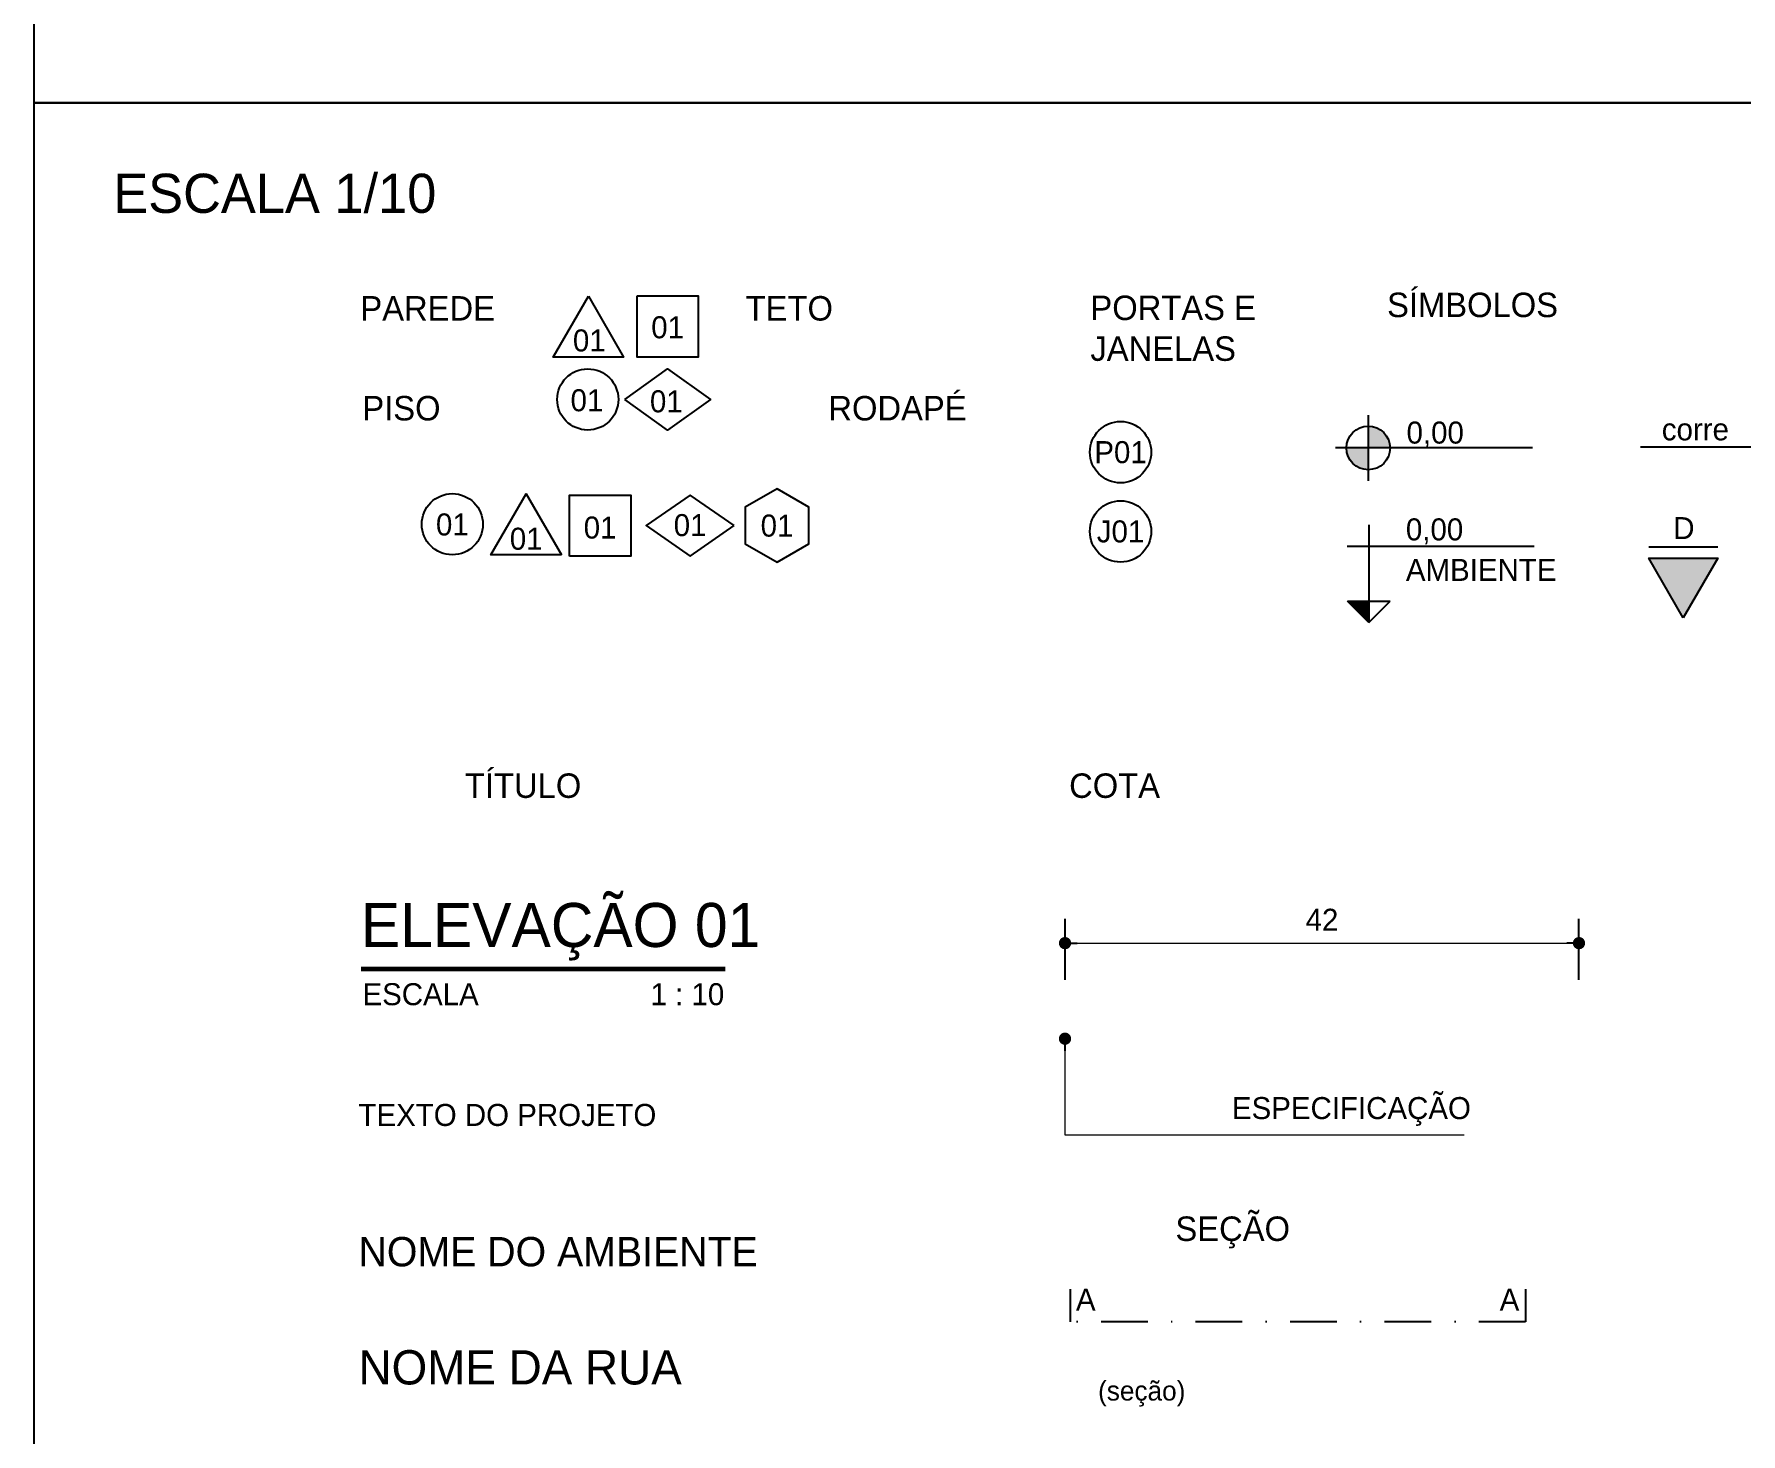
# Model space of a CAD drawing. Header units: centimetres. Extents: x 30244 to 591333, y -111940 to 104227.
# Drawn here: x 40300.7 to 40440.2, y -70794.8 to -70680.4 of the extents above; entities that cross this region are included whole.
import ezdxf
from ezdxf.enums import TextEntityAlignment as Align

# ---------------------------------------------------------------- set-up
doc = ezdxf.new("R2010")
doc.units = ezdxf.units.CM
doc.header["$LTSCALE"] = 4
doc.linetypes.add('DASHDOT', pattern=[25.4, 12.7, -6.35, 0, -6.35])
for name, color, linetype in [('B-CORTE', 4, 'DASHDOT'), ('B-COTAS', 1, 'Continuous'), ('B-SIMBOLOS', 2, 'Continuous'), ('C-TEXTO-02', 2, 'Continuous')]:
    doc.layers.add(name, color=color, linetype=linetype)
doc.layers.add('C-TEXTO-01', color=2, linetype='Continuous', lineweight=20)
doc.layers.add('C-TEXTO-03', color=2, linetype='Continuous', lineweight=20)
doc.styles.add('Esc.10', font='ERASLGHT.TTF', dxfattribs={"height": 1.8})
doc.styles.add('Esc.20', font='ERASLGHT.TTF', dxfattribs={"height": 3.6})
doc.styles.add('RSA', font='arial.ttf')
doc.styles.add('S1', font='romans.shx', dxfattribs={"height": 100})
doc.styles.add('S2', font='romans.shx', dxfattribs={"height": 0.2})
doc.styles.add('Símbolos', font='ERASLGHT.TTF')
doc.dimstyles.new('ARQ10', dxfattribs={"dimscale": 10, "dimtxt": 1.8, "dimasz": 0.1, "dimexe": 0.2, "dimexo": 0.2, "dimgap": 0.1, "dimtad": 1, "dimzin": 12, "dimdsep": 46, "dimtxsty": 'Esc.10', "dimblk1": 'DOT', "dimblk2": 'DOT', "dimsah": 1, "dimcen": 0.4, "dimclrd": 256, "dimclre": 256, "dimclrt": 2, "dimadec": 0, "dimazin": 0, "dimtfac": 1, "dimtix": 1, "dimtmove": 2, "dimatfit": 3, "dimldrblk": 'DOT', "dimfxl": 0.3, "dimfxlon": 1, "dimtolj": 1, "dimtzin": 12, "dimlwd": 9, "dimarcsym": 0})

# ---------------------------------------------------------------- blocks, each defined once
blk = doc.blocks.new('PADRÃO - ESPECIFICAÇÕES')
blk.add_lwpolyline([(-168, 275.6), (-24.1, 26.4), (-311.8, 26.4), (-168, 275.6)])
for points in [[(30.6, 276.4), (280.6, 276.4), (280.6, 26.4), (30.6, 26.4)], [(-19.4, -146.7), (155.6, -21.7), (330.6, -146.7), (155.6, -271.7)]]:
    blk.add_lwpolyline(points, close=True)
blk.add_circle((-170.7, -146.7), 125)
at = {"style": 'S1'}
for tag, p in [('PAREDE', (-164.5, 49.5)), ('TETO', (155.6, 103.3)), ('PISO', (-150.5, -194.9)), ('RODAPÉ', (155.6, -216.8))]:
    blk.add_attdef(tag, text='', height=100, dxfattribs=at).set_placement(p, align=Align.CENTER)
blk = doc.blocks.new('*U32')
blk.add_lwpolyline([(0.288, 0), (-0.288, 0), (0, 0.498)], close=True)
at = {"style": 'S2'}
blk.add_attdef('PAREDE', text='', height=0.2, dxfattribs=at).set_placement((0, 0.041), align=Align.CENTER)
blk = doc.blocks.new('PADRÃO - PISO')
blk.add_circle((0, 0), 0.25)
at = {"style": 'S2'}
blk.add_attdef('PISO', text='', height=0.2, dxfattribs=at).set_placement((0, -0.092), align=Align.CENTER)
blk = doc.blocks.new('PADRÃO - TETO')
blk.add_lwpolyline([(-0.25, -0.25), (-0.25, 0.25), (0.25, 0.25), (0.25, -0.25)], close=True)
at = {"style": 'S2'}
blk.add_attdef('TETO', text='', height=0.2, dxfattribs=at).set_placement((0, -0.105), align=Align.CENTER)
blk = doc.blocks.new('*U45')
blk.add_lwpolyline([(0.359, 0.25), (0, 0.5), (0, 0.5), (-0.359, 0.25), (-0.359, 0.25), (0, 0), (0.359, 0.25)])
at = {"style": 'S2'}
blk.add_attdef('RODAPÉ', text='', height=0.2, dxfattribs=at).set_placement((0, 0.145), align=Align.CENTER)
blk = doc.blocks.new('PADRÃO - DIVERSOS')
blk.add_lwpolyline([(0, 0.3), (-0.26, 0.15), (-0.26, -0.15), (0, -0.3), (0.26, -0.15), (0.26, 0.15)], close=True)
at = {"style": 'S2'}
blk.add_attdef('DIVERSOS', text='', height=0.2, dxfattribs=at).set_placement((0, -0.092), align=Align.CENTER)
blk = doc.blocks.new('*U21')
h = blk.add_hatch(color=256)
h.paths.add_polyline_path([(0.269, 0.178), (0.269, 0), (0.447, 0, 0.414214)])
h.paths.add_polyline_path([(0.269, 0), (0.091, 0, 0.414214), (0.269, -0.178)])
for p, q in [((0.269, 0.269), (0.269, -0.269)), ((1.61, 0), (0, 0))]:
    blk.add_line(p, q)
blk.add_circle((0.269, 0), 0.178)
at = {"style": 'S2'}
blk.add_attdef('NÍVEL', (0.582, 0.036), '', height=0.2, dxfattribs=at)
blk = doc.blocks.new('PADRÃO - NIVEL AMBIENTE1')
blk.add_hatch(color=256).paths.add_polyline_path([(0.269, -0.447), (0.095, -0.447), (0.269, -0.62)])
for p, q in [((0.269, 0.178), (0.269, -0.62)), ((1.621, 0), (0.091, 0)), ((0.269, -0.62), (0.095, -0.447)), ((0.095, -0.447), (0.443, -0.447)), ((0.269, -0.62), (0.443, -0.447))]:
    blk.add_line(p, q)
at = {"style": 'S2'}
for tag, p in [('NÍVEL', (0.572, 0.051)), ('AMBIENTE', (0.572, -0.28))]:
    blk.add_attdef(tag, p, '', height=0.2, dxfattribs=at)
blk = doc.blocks.new('*U47')
blk.add_line((6.25, 12.83), (-6.25, 12.83))
blk.add_lwpolyline([(0, 0), (-6.25, 10.83), (6.25, 10.83)], close=True)
at = {"layer": 'C-TEXTO-01', "style": 'Símbolos'}
blk.add_text('D', height=4, dxfattribs=at).set_placement((-1.82, 14.31))
blk = doc.blocks.new('DOT')
at = {"color": 0, "linetype": 'ByBlock'}
blk.add_line((-0.5, 0), (-1, 0), dxfattribs=at)
at = {"color": 0, "linetype": 'ByBlock', "const_width": 0.5}
blk.add_lwpolyline([(-0.25, 0, 1), (0.25, 0, 1)], format="xyb", close=True, dxfattribs=at)
blk = doc.blocks.new('*D58')
at = {"layer": 'B-COTAS', "lineweight": -2, "transparency": 16777216}
for p, q in [((40384.98, -70757.69), (40384.98, -70752.69)), ((40426.98, -70757.69), (40426.98, -70752.69))]:
    blk.add_line(p, q, dxfattribs=at)
at = {"layer": 'B-COTAS', "lineweight": 9, "transparency": 16777216}
blk.add_line((40385.98, -70754.69), (40425.98, -70754.69), dxfattribs=at)
at = {"layer": 'DEFPOINTS', "color": 0, "transparency": 16777216}
for p in [(40426.98, -70754.69), (40384.98, -70770.35), (40426.98, -70770.36)]:
    blk.add_point(p, dxfattribs=at)
at = {"layer": 'B-COTAS', "lineweight": 9, "transparency": 16777216, "rotation": 180}
blk.add_blockref('DOT', (40384.98, -70754.69), dxfattribs=at)
at = {"layer": 'B-COTAS', "lineweight": 9, "transparency": 16777216}
blk.add_blockref('DOT', (40426.98, -70754.69), dxfattribs=at)
at = {"layer": 'B-COTAS', "color": 2, "transparency": 16777216, "insert": (40405.98, -70752.78), "char_height": 1.8, "attachment_point": 5, "style": 'Esc.10'}
blk.add_mtext('\\A1;42', dxfattribs=at)
blk = doc.blocks.new('_Dot')
at = {"color": 0, "linetype": 'ByBlock', "lineweight": -2}
blk.add_line((-0.5, 0), (-1, 0), dxfattribs=at)
at = {"color": 0, "linetype": 'ByBlock', "const_width": 0.5}
blk.add_lwpolyline([(-0.25, 0, 1), (0.25, 0, 1)], format="xyb", close=True, dxfattribs=at)
blk = doc.blocks.new('A$C114277C9')
h = blk.add_hatch(color=256)
h.dxf.hatch_style = 1
h.paths.add_polyline_path([(852, 148), (852, 0), (1109, 0)])
for p, q in [((1109, 0), (852, 148)), ((852, 148), (852, 0)), ((0, 0), (1109, 0))]:
    blk.add_line(p, q)
blk = doc.blocks.new('JANELA')
blk.add_circle((0, 0), 31.2)
at = {"color": 7, "style": 'RSA'}
blk.add_attdef('J', text='', height=20, dxfattribs=at).set_placement((0, 0), align=Align.MIDDLE_CENTER)

msp = doc.modelspace()

# ---------------------------------------------------------------- hatches: boundary and pattern name
at = {"layer": 'B-SIMBOLOS'}
h = msp.add_hatch(color=256, dxfattribs=at)
h.dxf.hatch_style = 1
h.paths.add_polyline_path([(40438.317, -70723.228), (40432.692, -70723.228), (40435.504, -70728.1)])

# ---------------------------------------------------------------- linework, layer by layer
at = {"layer": 'B-CORTE', "ltscale": 0.075}
msp.add_lwpolyline([(40422.619, -70782.973), (40422.619, -70785.648), (40385.419, -70785.648), (40385.419, -70782.973)], dxfattribs=at)
at = {"layer": 'C-TEXTO-01', "const_width": 0.4}
msp.add_lwpolyline([(40327.439, -70756.804), (40357.227, -70756.804)], dxfattribs=at)
at = {"layer": 'DEFPOINTS', "color": 9}
for points in [[(40300.736, -70462.754), (40876.656, -70462.754), (40876.656, -70686), (40300.736, -70686)], [(40300.736, -70686), (40588.696, -70686), (40588.696, -70797.623), (40300.736, -70797.623)]]:
    msp.add_lwpolyline(points, close=True, dxfattribs=at)

# ---------------------------------------------------------------- block references
at = {"layer": 'B-SIMBOLOS'}
ref = msp.add_blockref('PADRÃO - ESPECIFICAÇÕES', (40349.394, -70707.309), dxfattribs=dict(at, xscale=0.02000000000407454, yscale=0.02000000000407454, zscale=0.02000000000407454))
ref.add_attrib('RODAPÉ', '01', dxfattribs={"layer": 'C-TEXTO-01', "height": 1.8, "style": 'Símbolos'}).set_placement((40352.399, -70711.296), align=Align.CENTER)
ref.add_attrib('TETO', '01', dxfattribs={"layer": 'C-TEXTO-01', "height": 1.8, "style": 'Símbolos'}).set_placement((40352.505, -70705.243), align=Align.CENTER)
ref.add_attrib('PISO', '01', dxfattribs={"layer": 'C-TEXTO-01', "height": 1.8, "style": 'Símbolos'}).set_placement((40345.911, -70711.208), align=Align.CENTER)
ref.add_attrib('PAREDE', '01', dxfattribs={"layer": 'C-TEXTO-01', "height": 1.8, "style": 'Símbolos'}).set_placement((40346.104, -70706.319), align=Align.CENTER)
ref = msp.add_blockref('JANELA', (40389.516, -70714.552), dxfattribs=dict(at, xscale=0.08035714285870199, yscale=0.08035714285870199, zscale=0.08035714285870199))
ref.add_attrib('J', 'P01', dxfattribs={"layer": 'C-TEXTO-01', "color": 1, "height": 1.8, "style": 'Símbolos'}).set_placement((40389.517, -70714.552), align=Align.MIDDLE_CENTER)
ref = msp.add_blockref('*U21', (40407.071, -70714.211), dxfattribs=dict(at, xscale=10, yscale=10, zscale=10))
ref.add_attrib('NÍVEL', '0,00', (40412.889, -70713.852), dxfattribs={"layer": 'C-TEXTO-01', "height": 1.8, "style": 'Esc.10'})
for name, p, xscale, yscale, zscale in [('A$C114277C9', (40432.011, -70714.124), 0.0125000000007276, 0.0125000000007276, 0.0125000000007276), ('*U47', (40435.504, -70728.1), 0.4500000000007276, 0.4500000000007276, 0.4500000000007276)]:
    msp.add_blockref(name, p, dxfattribs=dict(at, xscale=xscale, yscale=yscale, zscale=zscale))
ref = msp.add_blockref('PADRÃO - PISO', (40334.913, -70720.445), dxfattribs=dict(at, xscale=10, yscale=10, zscale=10))
ref.add_attrib('PISO', '01', dxfattribs={"layer": 'C-TEXTO-01', "height": 1.8, "style": 'Símbolos'}).set_placement((40334.913, -70721.361), align=Align.CENTER)
ref = msp.add_blockref('*U32', (40340.947, -70722.945), dxfattribs=dict(at, xscale=10, yscale=10, zscale=10))
ref.add_attrib('PAREDE', '01', dxfattribs={"layer": 'C-TEXTO-01', "height": 1.8, "style": 'Símbolos'}).set_placement((40340.947, -70722.53), align=Align.CENTER)
ref = msp.add_blockref('PADRÃO - TETO', (40346.986, -70720.56), dxfattribs=dict(at, xscale=10, yscale=10, zscale=10))
ref.add_attrib('TETO', '01', dxfattribs={"layer": 'C-TEXTO-01', "height": 1.8, "style": 'Símbolos'}).set_placement((40346.986, -70721.615), align=Align.CENTER)
ref = msp.add_blockref('*U45', (40354.342, -70723.06), dxfattribs=dict(at, xscale=10, yscale=10, zscale=10))
ref.add_attrib('RODAPÉ', '01', dxfattribs={"layer": 'C-TEXTO-01', "height": 1.8, "style": 'Símbolos'}).set_placement((40354.342, -70721.417), align=Align.CENTER)
ref = msp.add_blockref('PADRÃO - DIVERSOS', (40361.444, -70720.541), dxfattribs=dict(at, xscale=10, yscale=10, zscale=10))
ref.add_attrib('DIVERSOS', '01', dxfattribs={"layer": 'C-TEXTO-01', "height": 1.8, "style": 'Símbolos'}).set_placement((40361.444, -70721.457), align=Align.CENTER)
ref = msp.add_blockref('JANELA', (40389.516, -70721.031), dxfattribs=dict(at, xscale=0.08035714285870199, yscale=0.08035714285870199, zscale=0.08035714285870199))
ref.add_attrib('J', 'J01', dxfattribs={"layer": 'C-TEXTO-01', "color": 1, "height": 1.8, "style": 'Símbolos'}).set_placement((40389.517, -70721.031), align=Align.MIDDLE_CENTER)
ref = msp.add_blockref('PADRÃO - NIVEL AMBIENTE1', (40407.115, -70722.275), dxfattribs=dict(at, xscale=10, yscale=10, zscale=10))
ref.add_attrib('NÍVEL', '0,00', (40412.836, -70721.765), dxfattribs={"layer": 'C-TEXTO-01', "height": 1.8, "style": 'Símbolos'})
ref.add_attrib('AMBIENTE', 'AMBIENTE', (40412.836, -70725.078), dxfattribs={"layer": 'C-TEXTO-01', "height": 1.8, "style": 'Símbolos'})

# ---------------------------------------------------------------- texts
at = {"layer": 'B-COTAS', "color": 2, "insert": (40398.621, -70767.275), "char_height": 1.8, "width": 18.39397, "attachment_point": 1, "style": 'Esc.20'}
msp.add_mtext('ESPECIFICAÇÃO', dxfattribs=at)
at = {"layer": 'C-TEXTO-01', "insert": (40433.749, -70713.612), "char_height": 1.8, "attachment_point": 7, "style": 'Símbolos'}
msp.add_mtext('corre', dxfattribs=at)
at = {"layer": 'C-TEXTO-01', "insert": (40327.243, -70767.835), "char_height": 1.8, "width": 39.18088, "attachment_point": 1, "style": 'Símbolos'}
msp.add_mtext('TEXTO DO PROJETO', dxfattribs=at)
at = {"layer": 'C-TEXTO-02', "insert": (40327.439, -70756.115), "char_height": 3.6, "attachment_point": 7, "style": 'Símbolos'}
msp.add_mtext('ELEVAÇÃO 01', dxfattribs=at)
at = {"layer": 'C-TEXTO-02', "attachment_point": 1, "style": 'Símbolos'}
for s, insert, char_height, width in [('ESCALA                     1 : 10', (40327.569, -70757.964), 1.8, 40.5082), ('NOME DO AMBIENTE', (40327.243, -70778.712), 2.4, 39.18088)]:
    msp.add_mtext(s, dxfattribs=dict(at, insert=insert, char_height=char_height, width=width))
at = {"layer": 'C-TEXTO-03', "attachment_point": 1, "style": 'Símbolos'}
for s, insert, char_height, width in [('A', (40385.873, -70782.93), 1.8, 2.0591), ('A', (40420.498, -70782.93), 1.8, 2.0591), ('NOME DA RUA', (40327.243, -70787.967), 2.8, 39.18088)]:
    msp.add_mtext(s, dxfattribs=dict(at, insert=insert, char_height=char_height, width=width))
at = {"layer": 'DEFPOINTS', "color": 9, "insert": (40307.2, -70695.036), "char_height": 3.2, "attachment_point": 7, "style": 'Símbolos'}
msp.add_mtext('ESCALA 1/10', dxfattribs=at)
at = {"layer": 'DEFPOINTS', "width": 18.05151, "attachment_point": 3, "style": 'Símbolos'}
for s, insert, char_height in [('\\A1;SÍMBOLOS', (40425.268, -70701.512), 2), ('\\A1;\\pxql;PAREDE', (40345.449, -70701.794), 2), ('\\A1;\\pxql;TETO', (40376.935, -70701.794), 2), ('\\A1;\\pxql;PORTAS E JANELAS', (40405.107, -70701.754), 2), ('\\A1;\\pxql;{\\fAvantGarde Bk BT|b0|i0|c0|p34;PISO}', (40345.609, -70709.959), 2), ('\\A1;RODAPÉ', (40376.935, -70709.959), 2), ('\\A1;{\\fAvantGarde Bk BT|b0|i0|c0|p34;TÍTULO}', (40345.449, -70740.816), 2), ('\\A1;\\pxql;COTA ', (40403.366, -70740.816), 2), ('{\\fAvantGarde Bk BT|b0|i0|c0|p34;SEÇÃO}', (40403.366, -70777.036), 2), ('(seção)', (40394.816, -70790.483), 1.6)]:
    msp.add_mtext(s, dxfattribs=dict(at, insert=insert, char_height=char_height))

# ---------------------------------------------------------------- dimensions: what is measured, and where the dimension line sits
at = {"layer": 'B-COTAS'}
dim = msp.add_linear_dim(base=(40426.977, -70754.694), p1=(40384.977, -70770.351), p2=(40426.977, -70770.356), dimstyle='ARQ10', dxfattribs=at)
dim.commit()
dim.dimension.update_dxf_attribs({"geometry": '*D58', "text_midpoint": (40405.977, -70752.781)})

# ---------------------------------------------------------------- leaders
msp.add_leader([(40384.977, -70762.504), (40384.977, -70770.351), (40417.603, -70770.351)], dimstyle='ARQ10', dxfattribs=at)

doc.saveas('drawing.dxf')
